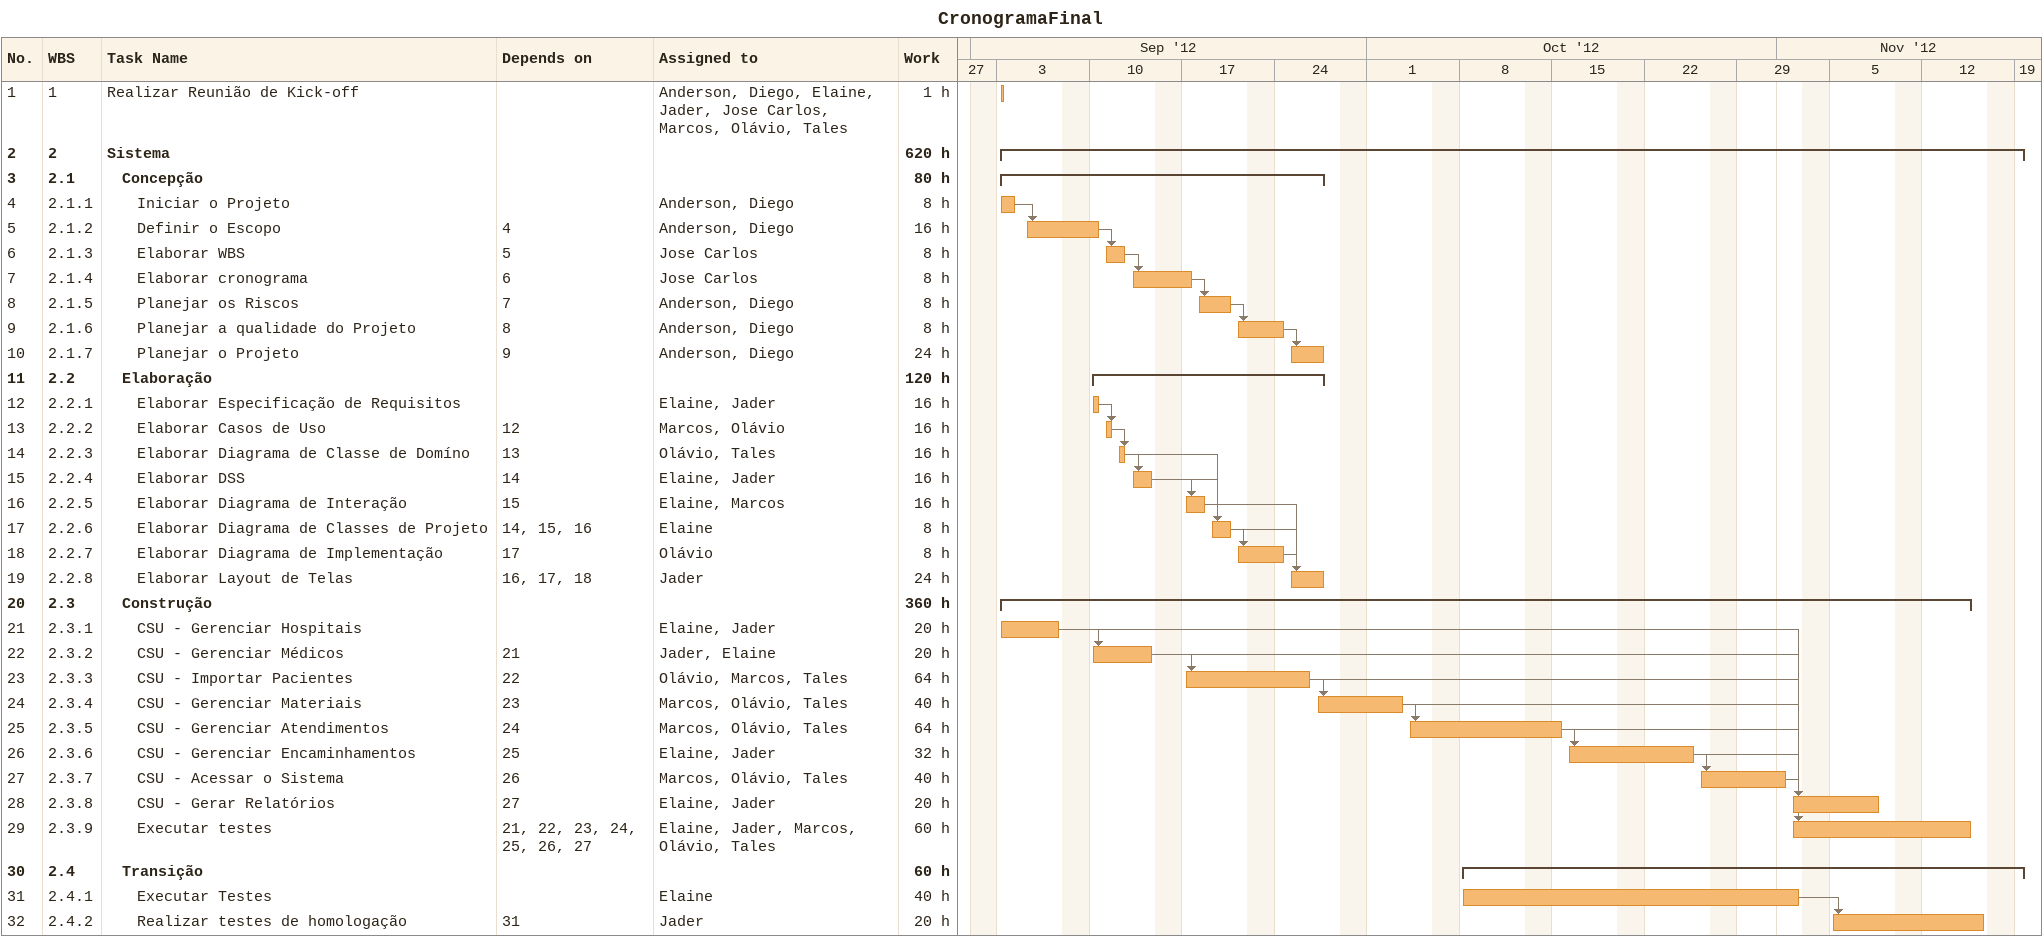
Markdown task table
CronogramaFinal

| ID | WBS | Task | Start | Finish | Predecessors | Resources | Work (h) |
|---|---|---|---|---|---|---|---|
| 1 | 1 | Realizar Reunião de Kick-off | 2012-09-03 | 2012-09-03 |  | Anderson, Diego, Elaine, Jader, Jose Carlos, Marcos, Olávio, Tales | 1 |
| 2 | 2 | **Sistema** | 2012-09-03 | 2012-11-19 |  |  | 620 |
| 3 | 2.1 | **Concepção** | 2012-09-03 | 2012-09-27 |  |  | 80 |
| 4 | 2.1.1 | Iniciar o Projeto | 2012-09-03 | 2012-09-04 |  | Anderson, Diego | 8 |
| 5 | 2.1.2 | Definir o Escopo | 2012-09-05 | 2012-09-10 | 4 | Anderson, Diego | 16 |
| 6 | 2.1.3 | Elaborar WBS | 2012-09-11 | 2012-09-12 | 5 | Jose Carlos | 8 |
| 7 | 2.1.4 | Elaborar cronograma | 2012-09-13 | 2012-09-17 | 6 | Jose Carlos | 8 |
| 8 | 2.1.5 | Planejar os Riscos | 2012-09-18 | 2012-09-20 | 7 | Anderson, Diego | 8 |
| 9 | 2.1.6 | Planejar a qualidade do Projeto | 2012-09-21 | 2012-09-24 | 8 | Anderson, Diego | 8 |
| 10 | 2.1.7 | Planejar o Projeto | 2012-09-25 | 2012-09-27 | 9 | Anderson, Diego | 24 |
| 11 | 2.2 | **Elaboração** | 2012-09-10 | 2012-09-27 |  |  | 120 |
| 12 | 2.2.1 | Elaborar Especificação de Requisitos | 2012-09-10 | 2012-09-10 |  | Elaine, Jader | 16 |
| 13 | 2.2.2 | Elaborar Casos de Uso | 2012-09-11 | 2012-09-11 | 12 | Marcos, Olávio | 16 |
| 14 | 2.2.3 | Elaborar Diagrama de Classe de Domíno | 2012-09-12 | 2012-09-12 | 13 | Olávio, Tales | 16 |
| 15 | 2.2.4 | Elaborar DSS | 2012-09-13 | 2012-09-14 | 14 | Elaine, Jader | 16 |
| 16 | 2.2.5 | Elaborar Diagrama de Interação | 2012-09-17 | 2012-09-18 | 15 | Elaine, Marcos | 16 |
| 17 | 2.2.6 | Elaborar Diagrama de Classes de Projeto | 2012-09-19 | 2012-09-20 | 14, 15, 16 | Elaine | 8 |
| 18 | 2.2.7 | Elaborar Diagrama de Implementação | 2012-09-21 | 2012-09-24 | 17 | Olávio | 8 |
| 19 | 2.2.8 | Elaborar Layout de Telas | 2012-09-25 | 2012-09-27 | 16, 17, 18 | Jader | 24 |
| 20 | 2.3 | **Construção** | 2012-09-03 | 2012-11-15 |  |  | 360 |
| 21 | 2.3.1 | CSU - Gerenciar Hospitais | 2012-09-03 | 2012-09-07 |  | Elaine, Jader | 20 |
| 22 | 2.3.2 | CSU - Gerenciar Médicos | 2012-09-10 | 2012-09-14 | 21 | Jader, Elaine | 20 |
| 23 | 2.3.3 | CSU - Importar Pacientes | 2012-09-17 | 2012-09-26 | 22 | Olávio, Marcos, Tales | 64 |
| 24 | 2.3.4 | CSU - Gerenciar Materiais | 2012-09-27 | 2012-10-03 | 23 | Marcos, Olávio, Tales | 40 |
| 25 | 2.3.5 | CSU - Gerenciar Atendimentos | 2012-10-04 | 2012-10-15 | 24 | Marcos, Olávio, Tales | 64 |
| 26 | 2.3.6 | CSU - Gerenciar Encaminhamentos | 2012-10-16 | 2012-10-25 | 25 | Elaine, Jader | 32 |
| 27 | 2.3.7 | CSU - Acessar o Sistema | 2012-10-26 | 2012-11-01 | 26 | Marcos, Olávio, Tales | 40 |
| 28 | 2.3.8 | CSU - Gerar Relatórios | 2012-11-02 | 2012-11-08 | 27 | Elaine, Jader | 20 |
| 29 | 2.3.9 | Executar testes | 2012-11-02 | 2012-11-15 | 21, 22, 23, 24, 25, 26, 27 | Elaine, Jader, Marcos, Olávio, Tales | 60 |
| 30 | 2.4 | **Transição** | 2012-10-08 | 2012-11-19 |  |  | 60 |
| 31 | 2.4.1 | Executar Testes | 2012-10-08 | 2012-11-02 |  | Elaine | 40 |
| 32 | 2.4.2 | Realizar testes de homologação | 2012-11-05 | 2012-11-16 | 31 | Jader | 20 |
